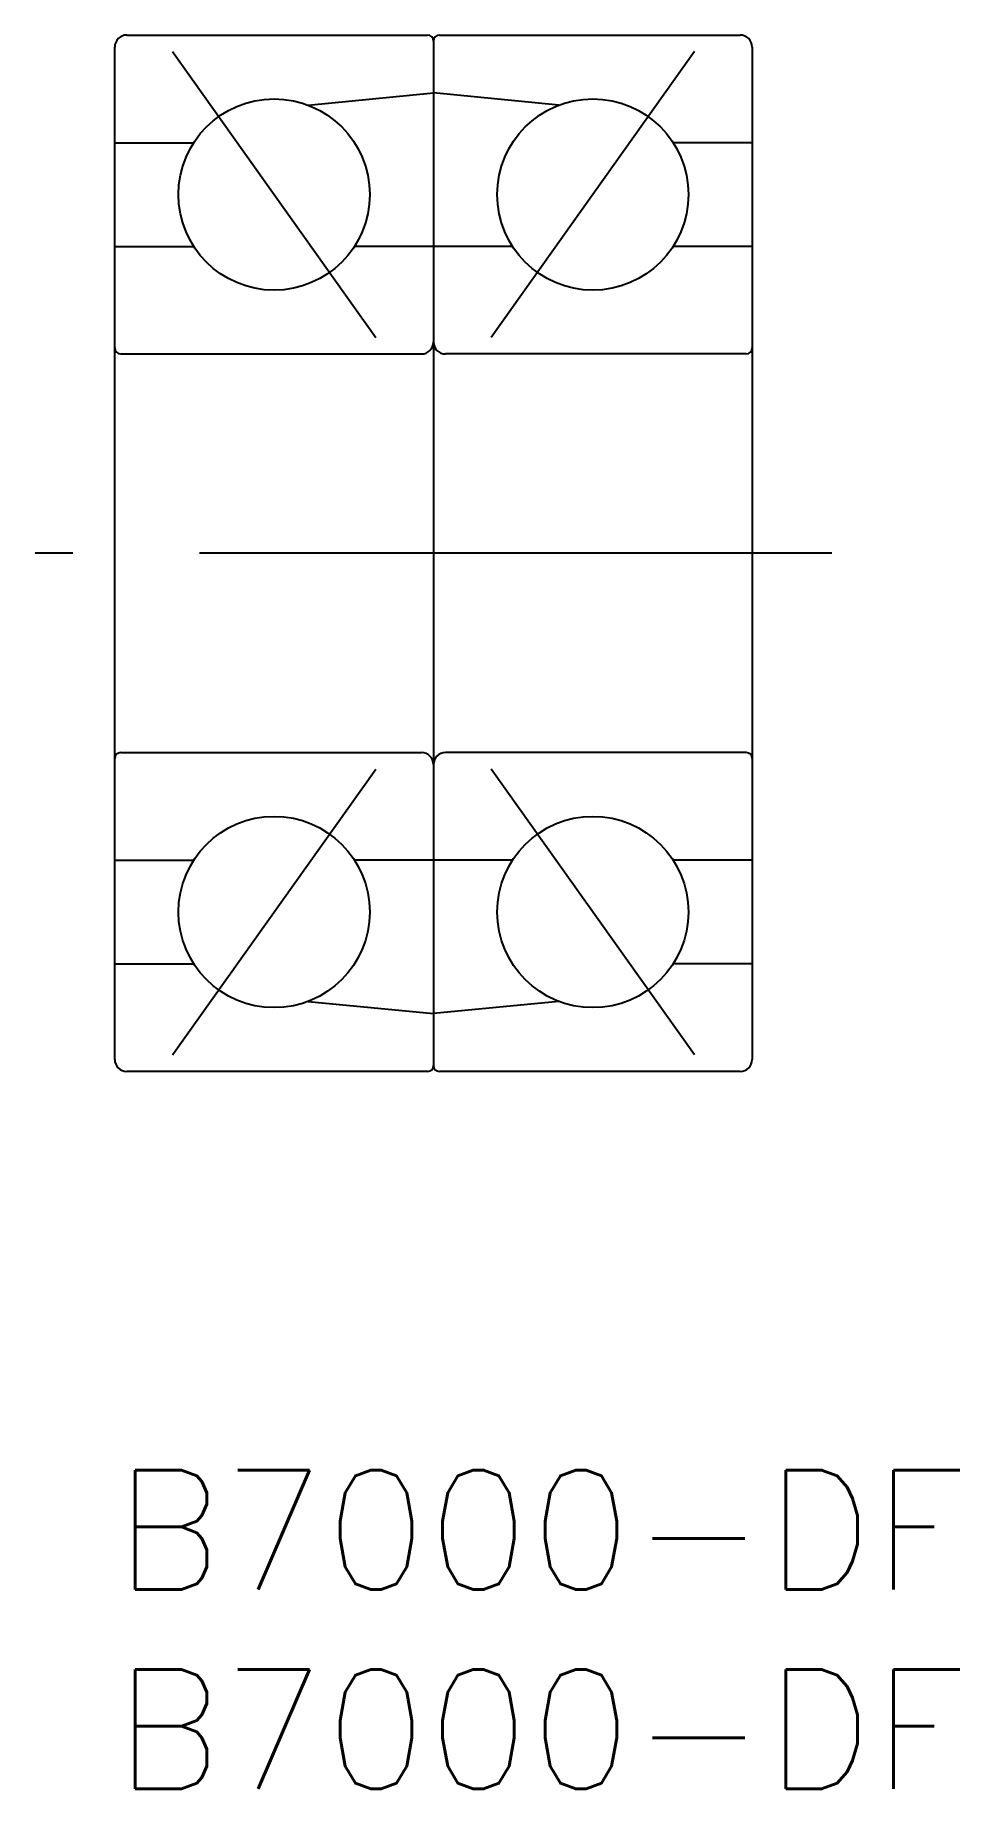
# Model space of a CAD drawing. Extents: x -2 to 21.2, y -8 to 36.
import ezdxf

# ---------------------------------------------------------------- set-up
doc = ezdxf.new("R2010")
doc.units = 0
doc.header["$LTSCALE"] = 0.5
doc.linetypes.add('CENTER', pattern=[50.8, 31.75, -6.35, 6.35, -6.35])
for name, color, linetype in [('MSM_CENTER', 1, 'CENTER'), ('MSM_CONTINUOUS', 7, 'CONTINUOUS'), ('MSM_PART_NUMBER', 7, 'CONTINUOUS')]:
    doc.layers.add(name, color=color, linetype=linetype)
doc.styles.get("Standard").update_dxf_attribs({"font": 'txt.shx', "height": 1, "bigfont": 'bigfont.shx'})

# ---------------------------------------------------------------- blocks, each defined once
blk = doc.blocks.new('*U2')
at = {"layer": 'MSM_PART_NUMBER'}
blk.add_text('B7000-DF', height=3, dxfattribs=at).set_placement((0, -3))
blk = doc.blocks.new('*U3')
at = {"layer": 'MSM_PART_NUMBER'}
blk.add_text('B7000-DF', height=3, dxfattribs=at).set_placement((0, -8))

msp = doc.modelspace()

# ---------------------------------------------------------------- linework, layer by layer
at = {"layer": 'MSM_CENTER'}
for p, q in [((1.45, 35.586), (6.55, 28.414)), ((14.55, 35.586), (9.45, 28.414)), ((18, 23), (-2, 23)), ((1.45, 10.414), (6.55, 17.586)), ((14.55, 10.414), (9.45, 17.586))]:
    msp.add_line(p, q, dxfattribs=at)
at = {"layer": 'MSM_CONTINUOUS'}
for p, q in [((0, 10.3), (0, 35.7)), ((0.3, 36), (7.85, 36)), ((8, 35.85), (8, 10.15)), ((8.15, 36), (15.7, 36)), ((16, 35.7), (16, 10.3)), ((4.853, 34.243), (8, 34.55)), ((11.147, 34.243), (8, 34.55)), ((0, 33.3), (1.983, 33.3)), ((16, 33.3), (14.017, 33.3)), ((0, 30.7), (1.983, 30.7)), ((9.983, 30.7), (6.017, 30.7)), ((16, 30.7), (14.017, 30.7)), ((0.15, 28), (7.7, 28)), ((15.85, 28), (8.3, 28)), ((0.15, 18), (7.7, 18)), ((15.85, 18), (8.3, 18)), ((0, 15.3), (1.983, 15.3)), ((9.983, 15.3), (6.017, 15.3)), ((16, 15.3), (14.017, 15.3)), ((0, 12.7), (1.983, 12.7)), ((16, 12.7), (14.017, 12.7)), ((4.853, 11.757), (8, 11.45)), ((11.147, 11.757), (8, 11.45)), ((7.85, 10), (0.3, 10)), ((15.7, 10), (8.15, 10))]:
    msp.add_line(p, q, dxfattribs=at)
for centre in [(4, 32), (12, 32), (4, 14), (12, 14)]:
    msp.add_circle(centre, 2.4, dxfattribs=at)
for centre, radius, start, end in [((0.3, 35.7), 0.3, 90, 180), ((7.85, 35.85), 0.15, 0, 90), ((8.15, 35.85), 0.15, 90, 180), ((15.7, 35.7), 0.3, 0, 90), ((7.7, 28.3), 0.3, 270, 0), ((8.3, 28.3), 0.3, 180, 270), ((0.15, 28.15), 0.15, 180, 270), ((15.85, 28.15), 0.15, 270, 0), ((0.15, 17.85), 0.15, 90, 180), ((7.7, 17.7), 0.3, 0, 90), ((8.3, 17.7), 0.3, 90, 180), ((15.85, 17.85), 0.15, 0, 90), ((0.3, 10.3), 0.3, 180, 270), ((7.85, 10.15), 0.15, 270, 0), ((8.15, 10.15), 0.15, 180, 270), ((15.7, 10.3), 0.3, 270, 0)]:
    msp.add_arc(centre, radius, start, end, dxfattribs=at)

# ---------------------------------------------------------------- block references
for name in ['*U2', '*U3']:
    msp.add_blockref(name, (0, 0), dxfattribs=at)

doc.saveas('drawing.dxf')
